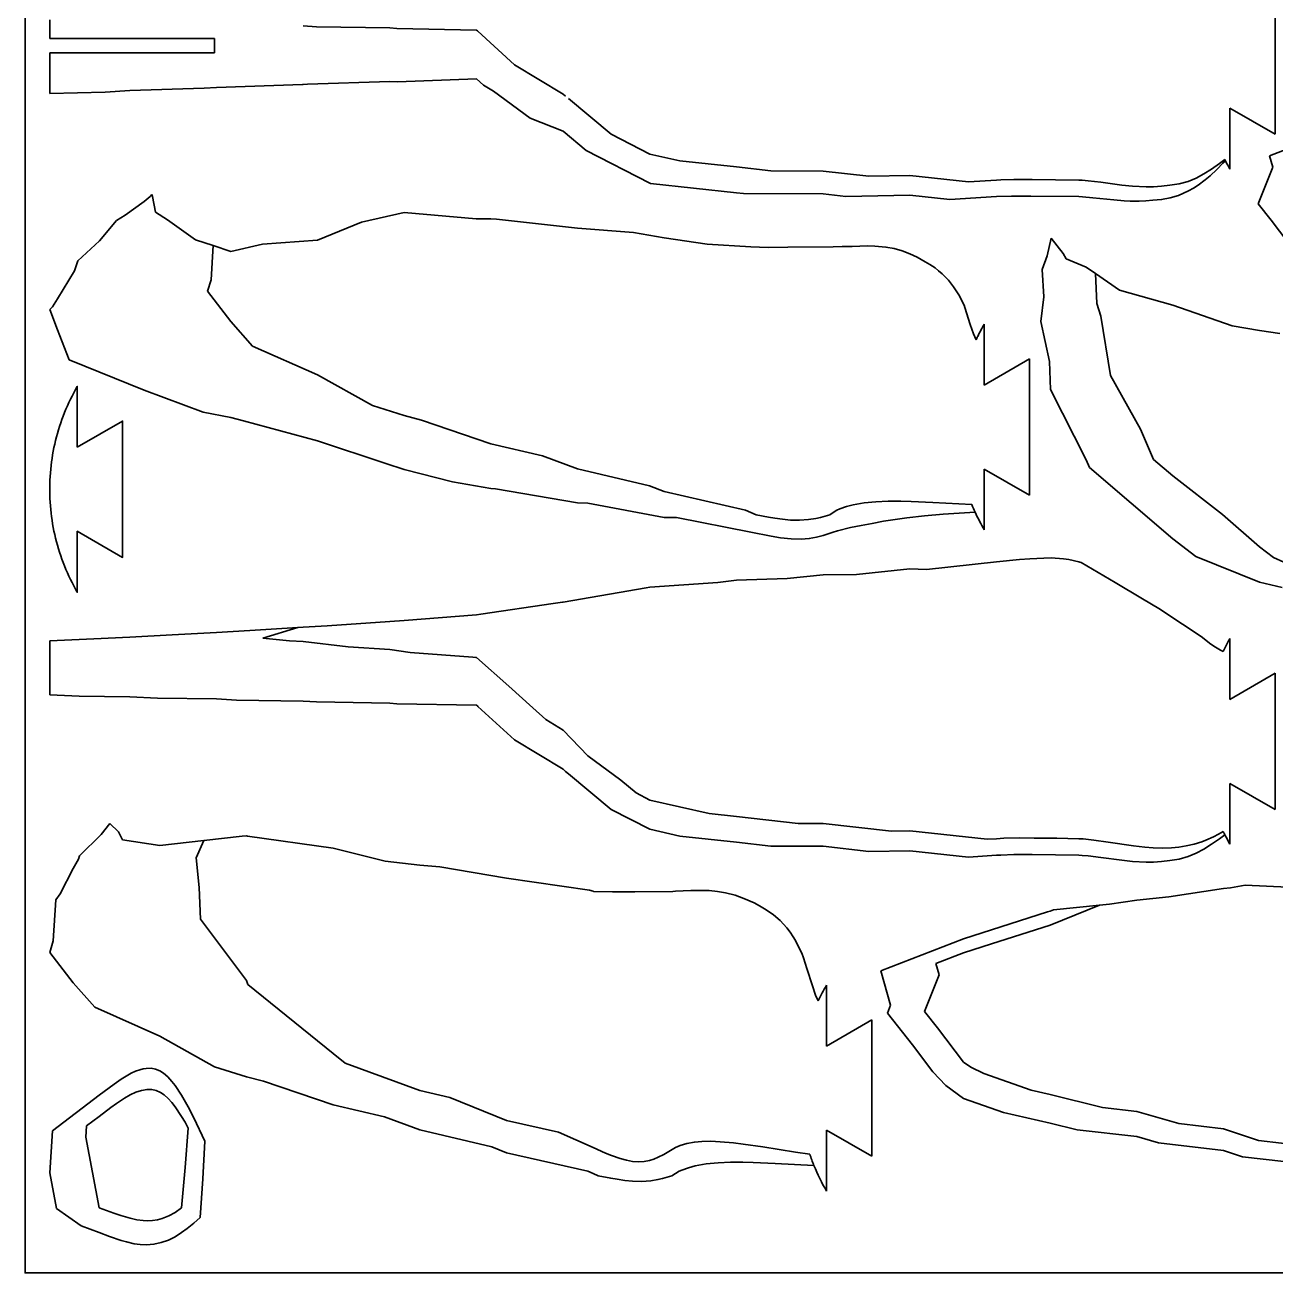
# Model space of a CAD drawing. Header units: millimetres. Extents: x 147 to 447, y 60 to 360.
# Drawn here: x 147 to 298.9, y 60 to 211.5 of the extents above; entities that cross this region are included whole.
import ezdxf

# ---------------------------------------------------------------- set-up
doc = ezdxf.new("R2010")
doc.units = ezdxf.units.MM

msp = doc.modelspace()

# ---------------------------------------------------------------- linework, layer by layer
at = {"color": 1, "lineweight": 35}
for p, q in [((298.848633, 198.266495), (298.848633, 214.816483)), ((150, 212.174149), (150, 209.907516)), ((150, 209.907516), (170, 209.907516)), ((170, 209.907516), (170, 208.175461)), ((201.841995, 210.925659), (201.937714, 210.840393)), ((201.937714, 210.840393), (201.841995, 210.925659)), ((201.937714, 210.840393), (202.007843, 210.777222)), ((202.007843, 210.777222), (201.937714, 210.840393)), ((170, 208.175461), (150, 208.175461)), ((150, 208.175461), (150, 203.219131)), ((159.737, 203.578278), (168.763947, 203.850311)), ((168.763947, 203.850311), (170.263, 203.950897)), ((170.263, 203.950897), (180.710907, 204.310211)), ((180.710907, 204.310211), (180.789001, 204.316132)), ((180.789001, 204.316132), (181.324524, 204.337372)), ((181.324524, 204.337372), (191.31601, 204.664291)), ((191.31601, 204.664291), (192.241562, 204.642807)), ((192.241562, 204.642807), (201.841995, 205.005905)), ((201.841995, 205.005905), (202.674255, 204.246872)), ((202.674255, 204.246872), (203.905777, 203.505707)), ((150, 203.219131), (156.727524, 203.398392)), ((156.727524, 203.398392), (159.737, 203.578278)), ((203.905777, 203.505707), (208.350586, 200.233185)), ((293.349365, 194.041489), (293.349365, 201.441483)), ((293.349365, 201.441483), (298.848633, 198.266495)), ((208.350586, 200.233185), (212.368011, 198.626587)), ((212.368011, 198.626587), (215.168427, 196.291656)), ((215.168427, 196.291656), (222.894699, 192.320877)), ((301.510864, 196.963913), (298.144104, 195.657471)), ((292.724854, 195.19165), (292.073059, 194.723068)), ((298.144104, 195.657471), (298.542206, 194.260666)), ((290.958588, 193.217865), (290.339661, 192.724457)), ((291.752899, 193.982529), (290.958588, 193.217865)), ((298.542206, 194.260666), (296.781311, 189.811935)), ((222.894699, 192.320877), (222.960663, 192.306076)), ((222.960663, 192.306076), (233.421097, 191.169098)), ((161.478699, 190.110672), (159.155838, 188.461838)), ((162.190247, 190.716232), (161.478699, 190.110672)), ((162.415558, 190.937836), (162.190247, 190.716232)), ((162.50209, 190.723557), (162.415558, 190.937836)), ((162.861404, 188.796036), (162.50209, 190.723557)), ((233.421097, 191.169098), (234.280869, 191.071991)), ((234.280869, 191.071991), (243.947388, 191.023361)), ((243.947388, 191.023361), (246.709763, 190.70752)), ((246.709763, 190.70752), (254.473694, 190.867432)), ((254.473694, 190.867432), (259.323364, 190.342896)), ((259.323364, 190.342896), (265, 190.698013)), ((266.80368, 190.770004), (265, 190.698013)), ((275.41687, 190.683395), (275, 190.698013)), ((276.695984, 190.570023), (275.41687, 190.683395)), ((279.230591, 190.295456), (276.695984, 190.570023)), ((159.155838, 188.461838), (158.116882, 187.802322)), ((164.294128, 187.896515), (162.861404, 188.796036)), ((193.057388, 188.785446), (187.848663, 187.587982)), ((201.777496, 187.99173), (193.057388, 188.785446)), ((296.781311, 189.811935), (298.351654, 187.850403)), ((158.116882, 187.802322), (156.054291, 185.336014)), ((167.688995, 185.46225), (164.294128, 187.896515)), ((187.848663, 187.587982), (182.530701, 185.421371)), ((203.583786, 187.998291), (201.777496, 187.99173)), ((204.267746, 187.975494), (203.583786, 187.998291)), ((214.110077, 186.869751), (204.267746, 187.975494)), ((298.351654, 187.850403), (301.510864, 183.656906)), ((169.857224, 184.752426), (167.688995, 185.46225)), ((182.530701, 185.421371), (175.848618, 184.942062)), ((220.887939, 186.34668), (214.110077, 186.869751)), ((224.636383, 185.708771), (220.887939, 186.34668)), ((229.843414, 184.937378), (224.636383, 185.708771)), ((271.613342, 185.647568), (271.141174, 183.503983)), ((273.091949, 183.78923), (271.613342, 185.647568)), ((156.054291, 185.336014), (153.430878, 182.884506)), ((172.004684, 184.049408), (169.857224, 184.752426)), ((175.848618, 184.942062), (172.004684, 184.049408)), ((235.162689, 184.604614), (229.843414, 184.937378)), ((239.665833, 184.544968), (245.162689, 184.604614)), ((245.162689, 184.604614), (246.250031, 184.629059)), ((246.250031, 184.629059), (247.469147, 184.655777)), ((153.430878, 182.884506), (153.024506, 181.667862)), ((271.141174, 183.503983), (270.546783, 181.85553)), ((273.464294, 183.132492), (273.091949, 183.78923)), ((275.871399, 182.131516), (273.464294, 183.132492)), ((153.024506, 181.667862), (150.951691, 178.267471)), ((270.546783, 181.85553), (270.722198, 178.547516)), ((277.026306, 181.345276), (275.871399, 182.131516)), ((279.945435, 179.357925), (277.026306, 181.345276)), ((286.397705, 177.533096), (279.945435, 179.357925)), ((150.951691, 178.267471), (150.324097, 177.319107)), ((260.428772, 178.755157), (261.054199, 177.507812)), ((270.722198, 178.547516), (270.383057, 175.541931)), ((150.324097, 177.319107), (150, 176.986435)), ((150, 176.986435), (150.951691, 174.540619)), ((261.054199, 177.507812), (261.129578, 177.246964)), ((261.129578, 177.246964), (261.807831, 175.153549)), ((293.632263, 175.003021), (286.397705, 177.533096)), ((261.807831, 175.153549), (262.203491, 174.019592)), ((263.512054, 167.822754), (263.512054, 175.222748)), ((270.383057, 175.541931), (271.419434, 170.661407)), ((296.924011, 174.442825), (293.632263, 175.003021)), ((150.951691, 174.540619), (152.360046, 170.865631)), ((262.203491, 174.019592), (262.511902, 173.302994)), ((299.402985, 174.075592), (296.924011, 174.442825)), ((152.360046, 170.865631), (161.478699, 167.182861)), ((269.011322, 170.997742), (263.512054, 167.822754)), ((269.011322, 154.447754), (269.011322, 170.997742)), ((271.419434, 170.661407), (271.56369, 167.269211)), ((161.478699, 167.182861), (168.63266, 164.525085)), ((271.56369, 167.269211), (275.871399, 158.739273)), ((168.63266, 164.525085), (172.004684, 163.89769)), ((172.004684, 163.89769), (173.527084, 163.482452)), ((173.527084, 163.482452), (182.530701, 161.056)), ((182.530701, 161.056), (190.822418, 158.274506)), ((190.822418, 158.274506), (193.057388, 157.570908)), ((275.871399, 158.739273), (276.27533, 157.797455)), ((193.057388, 157.570908), (198.930405, 156.061157)), ((263.512054, 150.222748), (263.512054, 157.622742)), ((263.512054, 157.622742), (269.011322, 154.447754)), ((276.27533, 157.797455), (286.397705, 149.162903)), ((198.930405, 156.061157), (203.583786, 155.256622)), ((203.583786, 155.256622), (204.134796, 155.222046)), ((204.134796, 155.222046), (214.110077, 153.512924)), ((214.110077, 153.512924), (215.361725, 153.461624)), ((215.361725, 153.461624), (224.636383, 151.740204)), ((224.636383, 151.740204), (226.135376, 151.738693)), ((226.135376, 151.738693), (235.162689, 149.93544)), ((247.268723, 150.505951), (245.696884, 150.102859)), ((245.696884, 150.102859), (245.162689, 149.93544)), ((286.397705, 149.162903), (289.19986, 146.983032)), ((265, 146.337128), (256.47464, 145.435135)), ((275, 146.337128), (275.110046, 146.30545)), ((275.110046, 146.30545), (275.258789, 146.256729)), ((275.258789, 146.256729), (279.416016, 143.826172)), ((289.19986, 146.983032), (296.924011, 143.871521)), ((243.947388, 144.77951), (239.565063, 144.315353)), ((247.971634, 144.80986), (243.947388, 144.77951)), ((254.473694, 145.518097), (247.971634, 144.80986)), ((256.47464, 145.435135), (254.473694, 145.518097)), ((222.458633, 143.180267), (212.368011, 141.465836)), ((222.894699, 143.261871), (222.458633, 143.180267)), ((231.148407, 143.841568), (222.894699, 143.261871)), ((233.421097, 144.108444), (231.148407, 143.841568)), ((239.565063, 144.315353), (233.421097, 144.108444)), ((296.924011, 143.871521), (299.698975, 143.243179)), ((211.142334, 141.302429), (202.363327, 139.990097)), ((212.28241, 141.452774), (211.142334, 141.302429)), ((212.368011, 141.465836), (212.28241, 141.452774)), ((201.841995, 139.913528), (193.036438, 139.227646)), ((202.363327, 139.990097), (201.841995, 139.913528)), ((180.134476, 138.363449), (174.303223, 138.001923)), ((180.789001, 138.404037), (180.134476, 138.363449)), ((183.695602, 138.582657), (180.789001, 138.404037)), ((191.31601, 139.110947), (183.695602, 138.582657)), ((193.036438, 139.227646), (191.31601, 139.110947)), ((155.362885, 136.99614), (150, 136.748718)), ((150, 136.748718), (150, 130.185333)), ((159.737, 137.21611), (155.362885, 136.99614)), ((164.858627, 137.47554), (159.737, 137.21611)), ((170.263, 137.776657), (164.858627, 137.47554)), ((174.303223, 138.001923), (170.263, 137.776657)), ((293.349365, 129.652679), (293.349365, 137.052673)), ((201.745636, 134.747482), (201.841995, 134.745667)), ((201.841995, 134.745667), (201.745636, 134.747482)), ((298.848633, 132.827667), (293.349365, 129.652679)), ((298.848633, 116.277679), (298.848633, 132.827667)), ((150, 130.185333), (153.562241, 130.025421)), ((153.562241, 130.025421), (159.737, 129.957092)), ((159.737, 129.957092), (163.082199, 129.78653)), ((163.082199, 129.78653), (170.263, 129.69693)), ((170.263, 129.69693), (172.690796, 129.555038)), ((172.690796, 129.555038), (180.789001, 129.440186)), ((180.789001, 129.440186), (182.387146, 129.332047)), ((182.387146, 129.332047), (191.31601, 129.186844)), ((191.31601, 129.186844), (192.170883, 129.11908)), ((192.170883, 129.11908), (201.841995, 128.936844)), ((201.841995, 128.936844), (201.937714, 128.851578)), ((201.937714, 128.851578), (202.007843, 128.788406)), ((202.007843, 128.788406), (206.465698, 124.722809)), ((206.465698, 124.722809), (212.368011, 121.170639)), ((212.368011, 121.170639), (212.638657, 120.88797)), ((212.638657, 120.88797), (213.002686, 120.617737)), ((213.002686, 120.617737), (218.189514, 116.293076)), ((293.349365, 112.052673), (293.349365, 119.452667)), ((293.349365, 119.452667), (298.848633, 116.277679)), ((218.189514, 116.293076), (222.894699, 113.874924)), ((157.313202, 114.588699), (156.230057, 113.260498)), ((158.336929, 113.570999), (157.313202, 114.588699)), ((156.230057, 113.260498), (153.637115, 110.636932)), ((158.85614, 112.608322), (158.336929, 113.570999)), ((163.355637, 111.905563), (158.85614, 112.608322)), ((168.72554, 112.523163), (163.355637, 111.905563)), ((173.354446, 113.055527), (168.72554, 112.523163)), ((173.882339, 113.088547), (173.354446, 113.055527)), ((174.002472, 113.033691), (173.882339, 113.088547)), ((184.408737, 111.580887), (174.002472, 113.033691)), ((222.894699, 113.874924), (226.53418, 113.058334)), ((226.53418, 113.058334), (233.421097, 112.309769)), ((292.073059, 112.734253), (292.724854, 113.202835)), ((190.746597, 109.993088), (184.408737, 111.580887)), ((233.421097, 112.309769), (237.584259, 111.839569)), ((237.584259, 111.839569), (243.947388, 111.807556)), ((243.947388, 111.807556), (249.46611, 111.176559)), ((249.46611, 111.176559), (254.473694, 111.279709)), ((254.473694, 111.279709), (261.597809, 110.509171)), ((153.495911, 110.25325), (152.829636, 109.097702)), ((153.637115, 110.636932), (153.495911, 110.25325)), ((194.935028, 109.522537), (190.746597, 109.993088)), ((197.393341, 109.332825), (194.935028, 109.522537)), ((261.597809, 110.509171), (265, 110.722)), ((265, 110.722), (265.509796, 110.752731)), ((269.331085, 110.799408), (275, 110.722)), ((275, 110.722), (275.402527, 110.706207)), ((275.402527, 110.706207), (276.123627, 110.641739)), ((276.123627, 110.641739), (277.646851, 110.451065)), ((152.829636, 109.097702), (151.263702, 106.030518)), ((205.461334, 107.959793), (197.393341, 109.332825)), ((215.55545, 106.464432), (205.461334, 107.959793)), ((215.98764, 106.353333), (215.55545, 106.464432)), ((292.557312, 106.701401), (285.941437, 105.659821)), ((293.40152, 106.772949), (292.557312, 106.701401)), ((295.17688, 107.080093), (293.40152, 106.772949)), ((300.372803, 106.864655), (295.17688, 107.080093)), ((150.733231, 105.297256), (150.423859, 100.327881)), ((151.263702, 106.030518), (150.733231, 105.297256)), ((215.98764, 106.353333), (216.045441, 106.338501)), ((221.06546, 106.290649), (225.665421, 106.338501)), ((225.665421, 106.338501), (225.98764, 106.353333)), ((282.031006, 105.265579), (278.723541, 104.80159)), ((285.941437, 105.659821), (282.031006, 105.265579)), ((271.185455, 103.833527), (260.978333, 100.580627)), ((271.5047, 103.934937), (271.185455, 103.833527)), ((271.926758, 104.106628), (271.5047, 103.934937)), ((277.490662, 104.675537), (271.926758, 104.106628)), ((278.723541, 104.80159), (277.490662, 104.675537)), ((150.423859, 100.327881), (150, 98.934174)), ((260.978333, 100.580627), (250.936798, 96.684082)), ((150, 98.934174), (152.829636, 95.250092)), ((241.037231, 99.458527), (241.332092, 98.831177)), ((241.567429, 98.268005), (241.332092, 98.831177)), ((241.954529, 96.971649), (241.567429, 98.268005)), ((242.632782, 94.878235), (241.954529, 96.971649)), ((250.936798, 96.684082), (252.124146, 92.518036)), ((152.829636, 95.250092), (155.46196, 92.265625)), ((243.028458, 93.744293), (242.632782, 94.878235)), ((244.337006, 87.547455), (244.337006, 94.947449)), ((243.336853, 93.027679), (243.028458, 93.744293)), ((155.46196, 92.265625), (163.355637, 88.768433)), ((252.124146, 92.518036), (251.734467, 91.533569)), ((251.734467, 91.533569), (254.80368, 87.699768)), ((249.836273, 90.722443), (244.337006, 87.547455)), ((249.836273, 74.172455), (249.836273, 90.722443)), ((163.355637, 88.768433), (170.022903, 85.048859)), ((254.80368, 87.699768), (257.265137, 84.432465)), ((170.022903, 85.048859), (173.882339, 83.833862)), ((173.882339, 83.833862), (175.976669, 83.295471)), ((257.265137, 84.432465), (258.847931, 82.779358)), ((175.976669, 83.295471), (184.408737, 80.42334)), ((258.847931, 82.779358), (260.978333, 81.197906)), ((156.008057, 81.582397), (150.337524, 77.273773)), ((166.809174, 80.188354), (166.008057, 81.582397)), ((260.978333, 81.197906), (265.826263, 79.46637)), ((184.408737, 80.42334), (190.67775, 78.944855)), ((265.826263, 79.46637), (271.5047, 78.206055)), ((190.67775, 78.944855), (194.935028, 77.372253)), ((271.5047, 78.206055), (274.789856, 77.386627)), ((150.337524, 77.273773), (150, 72.176514)), ((168.585876, 71.419281), (168.857651, 76.014923)), ((194.935028, 77.372253), (203.679581, 75.323242)), ((244.337006, 69.947449), (244.337006, 77.347443)), ((244.337006, 77.347443), (249.836273, 74.172455)), ((274.789856, 77.386627), (282.031006, 76.568756)), ((282.031006, 76.568756), (284.680054, 75.802948)), ((203.679581, 75.323242), (205.461334, 74.605499)), ((205.461334, 74.605499), (215.34758, 72.366943)), ((284.680054, 75.802948), (292.557312, 74.890442)), ((292.557312, 74.890442), (294.871338, 74.108276)), ((294.871338, 74.108276), (303.083618, 73.167572)), ((150, 72.176514), (150.819016, 67.830627)), ((168.282501, 66.745605), (168.585876, 71.419281)), ((215.34758, 72.366943), (215.98764, 72.081573)), ((215.98764, 72.081573), (216.628342, 71.796692)), ((225.559357, 71.796692), (225.98764, 72.081573)), ((150.819016, 67.830627), (153.814621, 65.718048)), ((156.003403, 67.907074), (155.997055, 67.91156)), ((155.997055, 67.91156), (156.003403, 67.907074)), ((156.008057, 67.905334), (156.003403, 67.907074)), ((156.003403, 67.907074), (156.008057, 67.905334)), ((166.013016, 67.909302), (166.008057, 67.905334)), ((166.013016, 67.909302), (166.008057, 67.905334)), ((153.814621, 65.718048), (156.008057, 64.897003))]:
    msp.add_line(p, q, dxfattribs=at)
at = {"color": 7, "lineweight": 35}
for p, q in [((180.789001, 211.429001), (182.387146, 211.320862)), ((182.387146, 211.320862), (191.31601, 211.175659)), ((191.31601, 211.175659), (192.170883, 211.107895)), ((192.170883, 211.107895), (201.841995, 210.925659)), ((206.465698, 206.711624), (202.007843, 210.777222)), ((212.368011, 203.159454), (206.465698, 206.711624)), ((212.638657, 202.876785), (212.368011, 203.159454)), ((213.002686, 202.606552), (218.189514, 198.281891)), ((218.189514, 198.281891), (222.894699, 195.863739)), ((222.894699, 195.863739), (226.53418, 195.04715)), ((226.53418, 195.04715), (233.421097, 194.298584)), ((233.421097, 194.298584), (237.584259, 193.828384)), ((237.584259, 193.828384), (243.947388, 193.796371)), ((243.947388, 193.796371), (249.46611, 193.165375)), ((249.46611, 193.165375), (254.473694, 193.268524)), ((254.473694, 193.268524), (261.597809, 192.497986)), ((261.597809, 192.497986), (265, 192.710815)), ((265.509796, 192.741547), (265, 192.710815)), ((275, 192.710815), (269.331085, 192.788223)), ((275.402527, 192.695023), (275, 192.710815)), ((276.123627, 192.630554), (275.402527, 192.695023)), ((277.646851, 192.43988), (276.123627, 192.630554)), ((169.857224, 184.752426), (169.598907, 180.603165)), ((277.026306, 181.345276), (277.165649, 177.711899)), ((169.598907, 180.603165), (169.175049, 179.209473)), ((169.175049, 179.209473), (172.004684, 175.525375)), ((277.165649, 177.711899), (277.660217, 176.165955)), ((172.004684, 175.525375), (174.637024, 172.540939)), ((277.660217, 176.165955), (278.838562, 168.960373)), ((174.637024, 172.540939), (182.530701, 169.043732)), ((182.530685, 169.043732), (189.197952, 165.324158)), ((278.838562, 168.960373), (282.49585, 162.464355)), ((189.197952, 165.324158), (193.057388, 164.109146)), ((193.057388, 164.109146), (195.151718, 163.57077)), ((195.151718, 163.57077), (203.583786, 160.698624)), ((282.49585, 162.464355), (284.08017, 158.770035)), ((203.583786, 160.698624), (209.852798, 159.220154)), ((209.852798, 159.220154), (214.110077, 157.647552)), ((284.08017, 158.770035), (286.397705, 156.793121)), ((214.110077, 157.647552), (222.85463, 155.598541)), ((286.397705, 156.793121), (292.44931, 152.085434)), ((222.85463, 155.598541), (224.636383, 154.880798)), ((224.636383, 154.880798), (234.522629, 152.642242)), ((234.522629, 152.642242), (235.162689, 152.356873)), ((235.803391, 152.071991), (235.162689, 152.356873)), ((245.162689, 152.356873), (244.734406, 152.071991)), ((292.44931, 152.085434), (296.924011, 148.192764)), ((296.924011, 148.192764), (298.620911, 146.861511)), ((298.620911, 146.861511), (307.450317, 142.925018)), ((180.134476, 138.363449), (175.871719, 137.087067)), ((175.871719, 137.087067), (179.13266, 136.755692)), ((179.13266, 136.755692), (180.789001, 136.658386)), ((180.789001, 136.658386), (186.230392, 136.024963)), ((186.230392, 136.024963), (191.31601, 135.686768)), ((191.31601, 135.686768), (193.774597, 135.355087)), ((193.774597, 135.355087), (201.375961, 134.776779)), ((201.375961, 134.776779), (201.745636, 134.747482)), ((201.841995, 134.745667), (205.778275, 131.239334)), ((205.778275, 131.239334), (208.662857, 128.641556)), ((208.662857, 128.641556), (210.257141, 127.187561)), ((210.257141, 127.187561), (212.368011, 125.917191)), ((212.368011, 125.917191), (215.347214, 122.805664)), ((215.347214, 122.805664), (219.354065, 119.831223)), ((219.354065, 119.831223), (221.210571, 118.28331)), ((221.210571, 118.28331), (222.894699, 117.417786)), ((222.894699, 117.417786), (230.107727, 115.799408)), ((230.107727, 115.799408), (233.421097, 115.43927)), ((233.421097, 115.43927), (240.887665, 114.595978)), ((240.887665, 114.595978), (243.947388, 114.580582)), ((243.947388, 114.580582), (252.222473, 113.63443)), ((167.805923, 110.389954), (168.72554, 112.523163)), ((252.222473, 113.63443), (254.473694, 113.680801)), ((254.473694, 113.680801), (263.872284, 112.664246)), ((263.872284, 112.664246), (265, 112.734802)), ((265.889404, 112.785263), (265, 112.734802)), ((267.741638, 112.821564), (265.889404, 112.785263)), ((269.549896, 112.814636), (267.741638, 112.821564)), ((272.331238, 112.779724), (269.549896, 112.814636)), ((275, 112.734802), (272.331238, 112.779724)), ((275.506592, 112.709625), (275, 112.734802)), ((276.809509, 112.564926), (275.506592, 112.709625)), ((168.141296, 106.82637), (167.805923, 110.389954)), ((168.141296, 106.82637), (168.317978, 102.959106)), ((277.490662, 104.675537), (271.5047, 102.240295)), ((168.317978, 102.959106), (173.882339, 95.533264)), ((271.5047, 102.240295), (264.400604, 99.983734)), ((260.978333, 98.893097), (257.611572, 97.586639)), ((260.978333, 98.893097), (264.400604, 99.983734)), ((257.611572, 97.586639), (258.009644, 96.189819)), ((258.009644, 96.189819), (256.248779, 91.741089)), ((173.882339, 95.533264), (174.068802, 95.021301)), ((174.068802, 95.021301), (184.408737, 86.66925)), ((257.819092, 89.779572), (256.248779, 91.741089)), ((257.819092, 89.779572), (260.978333, 85.58609)), ((185.887772, 85.490326), (184.408737, 86.66925)), ((194.935028, 82.148346), (185.887772, 85.490326)), ((260.978333, 85.58609), (261.88327, 84.99826)), ((261.88327, 84.99826), (263.466339, 84.23761)), ((269.186951, 82.194397), (263.466339, 84.23761)), ((194.935028, 82.148346), (198.586288, 81.292786)), ((269.186951, 82.194397), (271.5047, 81.679962)), ((205.461334, 78.523315), (198.586288, 81.292786)), ((271.5047, 81.679962), (277.852051, 80.096741)), ((154.474716, 77.85202), (156.008057, 79.01709)), ((166.008057, 79.01709), (166.431595, 78.304443)), ((277.852051, 80.096741), (282.031006, 79.624725)), ((287.147156, 78.145721), (282.031006, 79.624725)), ((154.383438, 76.473694), (154.474716, 77.85202)), ((166.431595, 78.304443), (166.83168, 77.577454)), ((166.83168, 77.577454), (166.436157, 72.795593)), ((205.461334, 78.523315), (211.791931, 77.089874)), ((292.557312, 77.519012), (287.147156, 78.145721)), ((296.826965, 76.075806), (292.557312, 77.519012)), ((155.997055, 67.91156), (154.383438, 76.473694)), ((211.791931, 77.089874), (215.98764, 75.219269)), ((296.826965, 76.075806), (303.083618, 75.359131)), ((240.584961, 74.681183), (236.592026, 75.310028)), ((242.305771, 74.43689), (240.584961, 74.681183)), ((166.436157, 72.795593), (166.013016, 67.909302))]:
    msp.add_line(p, q, dxfattribs=at)
at = {"color": 1, "lineweight": 35}
for points in [[(147, 360), (447, 360), (447, 60), (147, 60)], [(153.349365, 160.258347), (153.349365, 167.65834), (153.13092, 167.27211), (152.919373, 166.882065), (152.714767, 166.488327), (152.517197, 166.091019), (152.326706, 165.690277), (152.143356, 165.286209), (151.967194, 164.878952), (151.798309, 164.468628), (151.636719, 164.055374), (151.482498, 163.639313), (151.335678, 163.220581), (151.19632, 162.799316), (151.064453, 162.375641), (150.940125, 161.949692), (150.82338, 161.521606), (150.714249, 161.091507), (150.612778, 160.659546), (150.518982, 160.225845), (150.432892, 159.790558), (150.354553, 159.353806), (150.283966, 158.915741), (150.221176, 158.476486), (150.166183, 158.036179), (150.119019, 157.594971), (150.079697, 157.153), (150.048218, 156.710388), (150.024612, 156.267303), (150.008865, 155.823853), (150.000977, 155.380203), (150.000977, 154.936478), (150.008865, 154.492828), (150.024612, 154.049377), (150.048218, 153.606293), (150.079697, 153.163681), (150.119019, 152.72171), (150.166183, 152.280502), (150.221176, 151.840195), (150.283966, 151.40094), (150.354553, 150.962875), (150.432892, 150.526123), (150.518982, 150.090836), (150.612778, 149.657135), (150.714249, 149.225174), (150.82338, 148.795074), (150.940125, 148.366989), (151.064453, 147.94104), (151.19632, 147.517365), (151.335678, 147.0961), (151.482498, 146.677368), (151.636719, 146.261307), (151.798309, 145.848053), (151.967194, 145.437729), (152.143356, 145.030472), (152.326706, 144.626404), (152.517197, 144.225662), (152.714767, 143.828354), (152.919373, 143.434616), (153.13092, 143.044571), (153.349365, 142.65834), (153.349365, 150.058334), (158.848633, 146.883347), (158.848633, 163.433334)]]:
    msp.add_lwpolyline(points, close=True, dxfattribs=at)
at = {"color": 7, "lineweight": 35}
for points in [[(292.073059, 194.723068), (291.112366, 194.047348), (290.17926, 193.44693)], [(290.17926, 193.44693), (289.255798, 192.951324), (288.287842, 192.552124)], [(269.331085, 192.788223), (267.106689, 192.789612), (265.509796, 192.741547)], [(281.518311, 191.969635), (280.232727, 192.100357), (277.646851, 192.43988)], [(286.035767, 192.073975), (285.038391, 191.948929), (284.065796, 191.890579), (283.154205, 191.884384), (281.518311, 191.969635)], [(288.287842, 192.552124), (287.176453, 192.244904), (286.035767, 192.073975)], [(253.376572, 153.714218), (251.849228, 153.712067), (250.346664, 153.649811), (248.924072, 153.510849), (247.58017, 153.275589)], [(261.99826, 153.320145), (257.277863, 153.571396), (254.623749, 153.685043), (253.376572, 153.714218)], [(238.076294, 151.655243), (237.308868, 151.785385), (235.803391, 152.071991)], [(244.734406, 152.071991), (243.607941, 151.754333), (243.047852, 151.623566), (242.171448, 151.476578)], [(245.96756, 152.778519), (245.615723, 152.621185), (245.162689, 152.356873)], [(247.58017, 153.275589), (246.760391, 153.06134), (245.96756, 152.778519)], [(242.171448, 151.476578), (241.066757, 151.40036), (239.966904, 151.430801), (239.017456, 151.522308), (238.076294, 151.655243)], [(282.996582, 111.715897), (281.634705, 111.876526), (278.563965, 112.321671), (276.809509, 112.564926)], [(292.533325, 113.586914), (291.970337, 113.298065), (291.327759, 112.962967), (290.435944, 112.544678), (289.943451, 112.349747)], [(288.026428, 111.869858), (287.133911, 111.721924), (286.256653, 111.635361), (285.11911, 111.599258), (284.028625, 111.633484), (282.996582, 111.715897)], [(289.943451, 112.349747), (288.997742, 112.058899), (288.026428, 111.869858)], [(160.441635, 81.936554), (161.143402, 82.176697), (161.828217, 82.292206), (162.392273, 82.278442), (162.942505, 82.152863)], [(162.942505, 82.152863), (163.444382, 81.928162), (163.902817, 81.622833)], [(156.008057, 79.01709), (157.437683, 80.091675), (158.113312, 80.57724), (159.081604, 81.219208), (159.774719, 81.618988), (160.441635, 81.936554)], [(163.902817, 81.622833), (164.379929, 81.198578), (164.84436, 80.682434), (165.228806, 80.184204), (166.008057, 79.01709)], [(229.199432, 75.968414), (228.292267, 75.891876), (227.397003, 75.738678)], [(236.592026, 75.310028), (234.20694, 75.657166), (233.068481, 75.795319), (231.439484, 75.939362), (230.286743, 75.985657), (229.199432, 75.968414)], [(220.787827, 73.543854), (220.042358, 73.68042), (219.277451, 73.890228), (218.224243, 74.262878), (217.499054, 74.557495), (215.98764, 75.219269)], [(225.98764, 75.219269), (224.573242, 74.396484), (223.910034, 74.054962), (223.382111, 73.831116), (222.839325, 73.657532)], [(227.397003, 75.738678), (226.559052, 75.491669), (225.98764, 75.219269)], [(222.839325, 73.657532), (222.198471, 73.532562), (221.519989, 73.492371), (220.787827, 73.543854)], [(161.356934, 66.369019), (160.572281, 66.466461), (159.761139, 66.638519), (158.617371, 66.969513), (157.802399, 67.245789), (156.008057, 67.905334)], [(166.008057, 67.905334), (165.22937, 67.347778), (164.454254, 66.921875), (163.674667, 66.61911)], [(163.674667, 66.61911), (163.071686, 66.465729), (162.485855, 66.379242), (161.910751, 66.349823), (161.356934, 66.369019)]]:
    msp.add_lwpolyline(points, dxfattribs=at)
at = {"color": 1, "lineweight": 35}
for points in [[(292.808838, 195.028336), (292.494324, 194.743393), (291.752899, 193.982529)], [(290.339661, 192.724457), (289.483673, 192.102646), (288.911102, 191.732422), (288.325256, 191.397293), (287.720642, 191.099945), (287.091675, 190.843048)], [(275, 190.698013), (269.15332, 190.772324), (266.80368, 190.770004)], [(283.991333, 190.255569), (283.142944, 190.183182), (282.302826, 190.152481), (281.213226, 190.163315), (280.517212, 190.195419), (279.230591, 190.295456)], [(287.091675, 190.843048), (286.0755, 190.536331), (285.047974, 190.347534), (283.991333, 190.255569)], [(235.162689, 184.604614), (237.239563, 184.540482), (239.665833, 184.544968)], [(247.469147, 184.655777), (249.333267, 184.718613), (250.232208, 184.698776), (251.558136, 184.576355), (252.546967, 184.393402), (253.541595, 184.116241)], [(253.541595, 184.116241), (254.46814, 183.763138), (255.338287, 183.353348), (256.347504, 182.795624), (256.885559, 182.463776), (257.522583, 182.036499)], [(257.522583, 182.036499), (257.961487, 181.700516), (258.379089, 181.333893), (259.14563, 180.534988)], [(259.14563, 180.534988), (259.766754, 179.755234), (260.428772, 178.755157)], [(262.403198, 152.378403), (258.49585, 152.119934), (256.254578, 151.920959), (254.08725, 151.687958)], [(249.880493, 151.008652), (248.571014, 150.775696), (247.268723, 150.505951)], [(254.08725, 151.687958), (252.688568, 151.505051), (251.273392, 151.28125), (249.880493, 151.008652)], [(238.770126, 149.282959), (237.630157, 149.462738), (235.162689, 149.93544)], [(241.267868, 149.110916), (240.06427, 149.143463), (238.770126, 149.282959)], [(245.162689, 149.93544), (243.937531, 149.543655), (243.11557, 149.330765), (242.242661, 149.180786), (241.267868, 149.110916)], [(265, 146.337128), (267.78064, 146.619995), (269.026337, 146.724884), (270.726929, 146.813995)], [(270.726929, 146.813995), (271.625916, 146.819046), (273.126038, 146.720566), (273.776306, 146.621796), (275, 146.337128)], [(279.416016, 143.826172), (282.713745, 141.877594), (284.697388, 140.681274)], [(284.697388, 140.681274), (287.585876, 138.766785), (289.836639, 137.280411)], [(289.836639, 137.280411), (291.040497, 136.357132), (291.592407, 135.982025)], [(291.592407, 135.982025), (292.196228, 135.627823), (292.511902, 135.474442)], [(290.17926, 111.458115), (291.112366, 112.058533), (292.073059, 112.734253)], [(288.287842, 110.563309), (289.255798, 110.962509), (290.17926, 111.458115)], [(265.509796, 110.752731), (267.106689, 110.800797), (269.331085, 110.799408)], [(277.646851, 110.451065), (280.232727, 110.111542), (281.518311, 109.98082)], [(281.518311, 109.98082), (283.154205, 109.895569), (284.065796, 109.901764), (285.038391, 109.960114), (286.035767, 110.085159)], [(286.035767, 110.085159), (287.176453, 110.256088), (288.287842, 110.563309)], [(225.98764, 106.353333), (227.859161, 106.438019), (228.760681, 106.458328), (230.092422, 106.428894), (231.089188, 106.339157), (232.09671, 106.173203)], [(216.045441, 106.338501), (218.350037, 106.27977), (221.06546, 106.290649)], [(232.09671, 106.173203), (233.248199, 105.87236), (234.315109, 105.489426), (235.54361, 104.935471), (236.201019, 104.590408), (237.013809, 104.112747)], [(237.013809, 104.112747), (237.896973, 103.503448), (238.699478, 102.79303)], [(238.699478, 102.79303), (239.510315, 101.908264), (239.917328, 101.387512), (240.311462, 100.818085)], [(240.311462, 100.818085), (240.564545, 100.371918), (241.037231, 99.458527)], [(159.887085, 84.241974), (159.295517, 83.913788), (158.683731, 83.530212), (157.834274, 82.944763), (156.008057, 81.582397)], [(162.86409, 84.738434), (162.301697, 84.849426), (161.727722, 84.845947), (161.333389, 84.784576), (160.930374, 84.678894), (160.417328, 84.490204), (159.887085, 84.241974)], [(163.807083, 84.25412), (163.355637, 84.535767), (162.86409, 84.738434)], [(166.008057, 81.582397), (165.222458, 82.754303), (164.834305, 83.254883), (164.328842, 83.808655), (163.807083, 84.25412)], [(168.857651, 76.014923), (167.51268, 78.825653), (166.809174, 80.188354)], [(226.792511, 72.503204), (227.585342, 72.786041), (228.405121, 73.000275)], [(228.405121, 73.000275), (229.749023, 73.235565), (231.171616, 73.374512), (232.674179, 73.436768), (234.201523, 73.438904)], [(234.201523, 73.438904), (235.4487, 73.409729), (238.102814, 73.296112), (242.823212, 73.044861)], [(216.628342, 71.796692), (218.13382, 71.510101), (218.901245, 71.379944)], [(222.996399, 71.201263), (223.872803, 71.348267), (224.432892, 71.479034), (225.559357, 71.796692)], [(225.98764, 72.081573), (226.440674, 72.345886), (226.792511, 72.503204)], [(218.901245, 71.379944), (219.842407, 71.247009), (220.791855, 71.155518), (221.891708, 71.125061), (222.996399, 71.201263)], [(166.008057, 64.897003), (166.675735, 65.38089), (167.498566, 66.042023), (168.282501, 66.745605)], [(156.008057, 64.897003), (157.270996, 64.428833), (158.669159, 63.951447), (159.319168, 63.762451), (160.25386, 63.551208)], [(163.541382, 63.689056), (164.40773, 64.00061), (165.22818, 64.408783), (166.008057, 64.897003)], [(160.25386, 63.551208), (161.001663, 63.44986), (161.755142, 63.421326)], [(161.755142, 63.421326), (162.657928, 63.495361), (163.541382, 63.689056)]]:
    msp.add_lwpolyline(points, dxfattribs=at)
for centre, start, end in [((315, 206.541489), 207.000184, 207.42106), ((315, 206.541489), 207.000184, 207.42106), ((315, 206.541489), 207.42106, 210.000003), ((285.162689, 162.722748), 149.999997, 153.89826), ((285.162689, 162.722748), 153.89826, 154.962608), ((285.162689, 162.722748), 204.4421, 210.000003), ((315, 124.552673), 149.999997, 153.304047), ((315, 124.552673), 153.304047, 154.095597), ((315, 124.552673), 206.016513, 207.000184), ((315, 124.552673), 206.016513, 207.000184), ((315, 124.552673), 207.000184, 210.000003), ((265.98764, 82.447449), 149.999997, 154.962608), ((265.98764, 82.447449), 202.09257, 210.000003)]:
    msp.add_arc(centre, 25, start, end, dxfattribs=at)
at = {"color": 7, "lineweight": 35}
for centre, start, end in [((285.162689, 162.722748), 202.09257, 204.4421), ((265.98764, 82.447449), 198.688472, 202.09257)]:
    msp.add_arc(centre, 25, start, end, dxfattribs=at)

doc.saveas('drawing.dxf')
